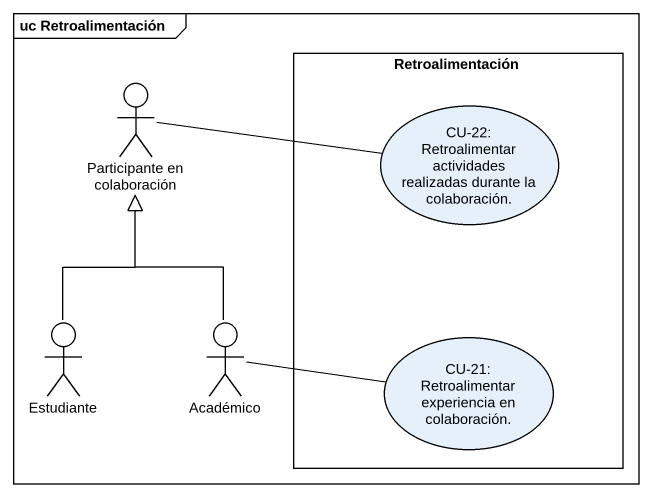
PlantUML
@startuml
mainframe uc Retroalimentación
rectangle Retroalimentación {
  usecase "CU-22: Retroalimentar actividades realizadas durante la colaboración." as CU_22_Retroalimentar
  usecase "CU-21: Retroalimentar experiencia en colaboración." as CU_21_Retroalimentar
}
actor "Participante en colaboración" as Participante_en_colaboración
actor Estudiante
actor Académico
Participante_en_colaboración -right- CU_22_Retroalimentar
Estudiante -up-|> Participante_en_colaboración
Académico -up-|> Participante_en_colaboración
Académico -right- CU_21_Retroalimentar
@enduml
